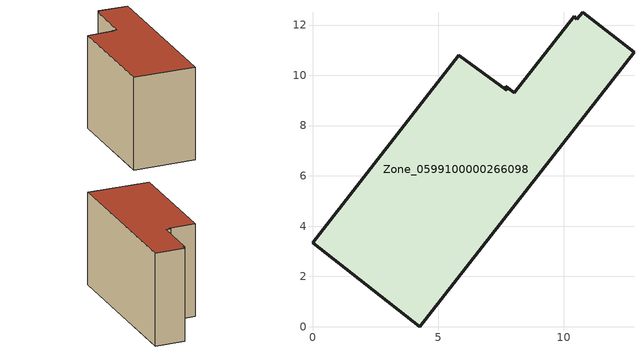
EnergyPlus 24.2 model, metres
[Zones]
Zone_0599100000266098
 floor ground (C_G): 8.02,9.31 10.41,12.36 10.52,12.23 10.75,12.51 12.79,10.92 4.28,0 0,3.35 5.82,10.8 7.72,9.41 7.68,9.57 z4.04
 wall outside (C_F): 4.28,0 12.79,10.92 10.75,12.51 10.52,12.23 10.41,12.36 8.02,9.31 7.68,9.57 7.72,9.41 5.82,10.8 0,3.35 4.28,0 z4.04:12.17
 roof outside (C_R): 10.41,12.36 8.02,9.31 7.68,9.57 7.72,9.41 5.82,10.8 0,3.35 4.28,0 12.79,10.92 10.75,12.51 10.52,12.23 z12.17
[BUILDING]
Pand.0599100000266098: North Axis=0; Terrain=City; Loads Convergence Tolerance Value=0.04; Temperature Convergence Tolerance Value=0.4; Solar Distribution=FullExterior; Maximum Number of Warmup Days=25; Minimum Number of Warmup Days=1
[Site:Location]
Rotterdam.The.Hague.AP_ZH_NLD Design_Conditions: Latitude=51.96; Longitude=4.45; Time Zone=1; Elevation=-4.5
[SITE:GROUNDTEMPERATURE:BUILDINGSURFACE]
18, 18, 18, 18, 18, 18, 18, 18, 18, 18, 18, 18
[MATERIAL] Thermal Absorptance=0.9; Solar Absorptance=0.7; Visible Absorptance=0.7
Name | Roughness | Thickness | Conductivity | Density | Specific Heat
G.TI.1975-1991 | MediumSmooth | 0.15 | 0.288461 | 540 | 1210
F.TI.1975-1991 | Rough | 0.3 | 0.230769 | 1920 | 840
R.TI.1975-1991 | MediumRough | 0.2 | 0.153846 | 1500 | 1000
[CONSTRUCTION]
C_G: G.TI.1975-1991
C_F: F.TI.1975-1991
C_R: R.TI.1975-1991
[ZONE]
Zone_0599100000266098: Type=1; Multiplier=1; Ceiling Height=Autocalculate; Volume=Autocalculate; Floor Area=autocalculate; Part of Total Floor Area=Yes
[ZONEINFILTRATION:DESIGNFLOWRATE]
Infil_Zone_0599100000266098: Zone or ZoneList or Space or SpaceList=Zone_0599100000266098; Schedule=AlwaysOn; Design Flow Rate Calculation Method=Flow/Area; Flow Rate per Floor Area=0.003; Constant Term Coefficient=1; Temperature Term Coefficient=0; Velocity Term Coefficient=0; Velocity Squared Term Coefficient=0
[HVACTEMPLATE:ZONE:IDEALLOADSAIRSYSTEM]
Zone_0599100000266098: Maximum Heating Supply Air Temperature=50; Minimum Cooling Supply Air Temperature=13; Maximum Heating Supply Air Humidity Ratio=0.0156; Minimum Cooling Supply Air Humidity Ratio=0.0077; Heating Limit=NoLimit; Cooling Limit=NoLimit; Dehumidification Control Type=ConstantSensibleHeatRatio; Cooling Sensible Heat Ratio=0.7; Dehumidification Setpoint=60; Humidification Control Type=None; Humidification Setpoint=30; Outdoor Air Method=None; Outdoor Air Flow Rate per Person=0.00944; Outdoor Air Flow Rate per Zone Floor Area=0; Outdoor Air Flow Rate per Zone=0; Demand Controlled Ventilation Type=None; Outdoor Air Economizer Type=NoEconomizer; Heat Recovery Type=None; Sensible Heat Recovery Effectiveness=0.7; Latent Heat Recovery Effectiveness=0.65
[ZONECONTROL:THERMOSTAT]
ThermostatControl_Zone_0599100000266098: Zone or ZoneList=Zone_0599100000266098; Control Type Schedule=DualSetpointControlType; Control 1=Thermostat_Zone_0599100000266098; Temperature Difference Between Cutout And Setpoint=0
[THERMOSTATSETPOINT:DUALSETPOINT]
Thermostat_Zone_0599100000266098: Heating Setpoint Temperature Schedule=HeatingSetpoint_Zone_0599100000266098; Cooling Setpoint Temperature Schedule=CoolingSetpoint_Zone_0599100000266098
[SCHEDULE:COMPACT]
HeatingSetpoint_Zone_0599100000266098: Through: 12/31, For: AllDays, Until: 24:00, 21
CoolingSetpoint_Zone_0599100000266098: Through: 12/31, For: AllDays, Until: 24:00, 24
DualSetpointControlType: Through: 12/31, For: AllDays, Until: 24:00, 4
AlwaysOn: Through: 12/31, For: AllDays, Until: 24:00, 1
